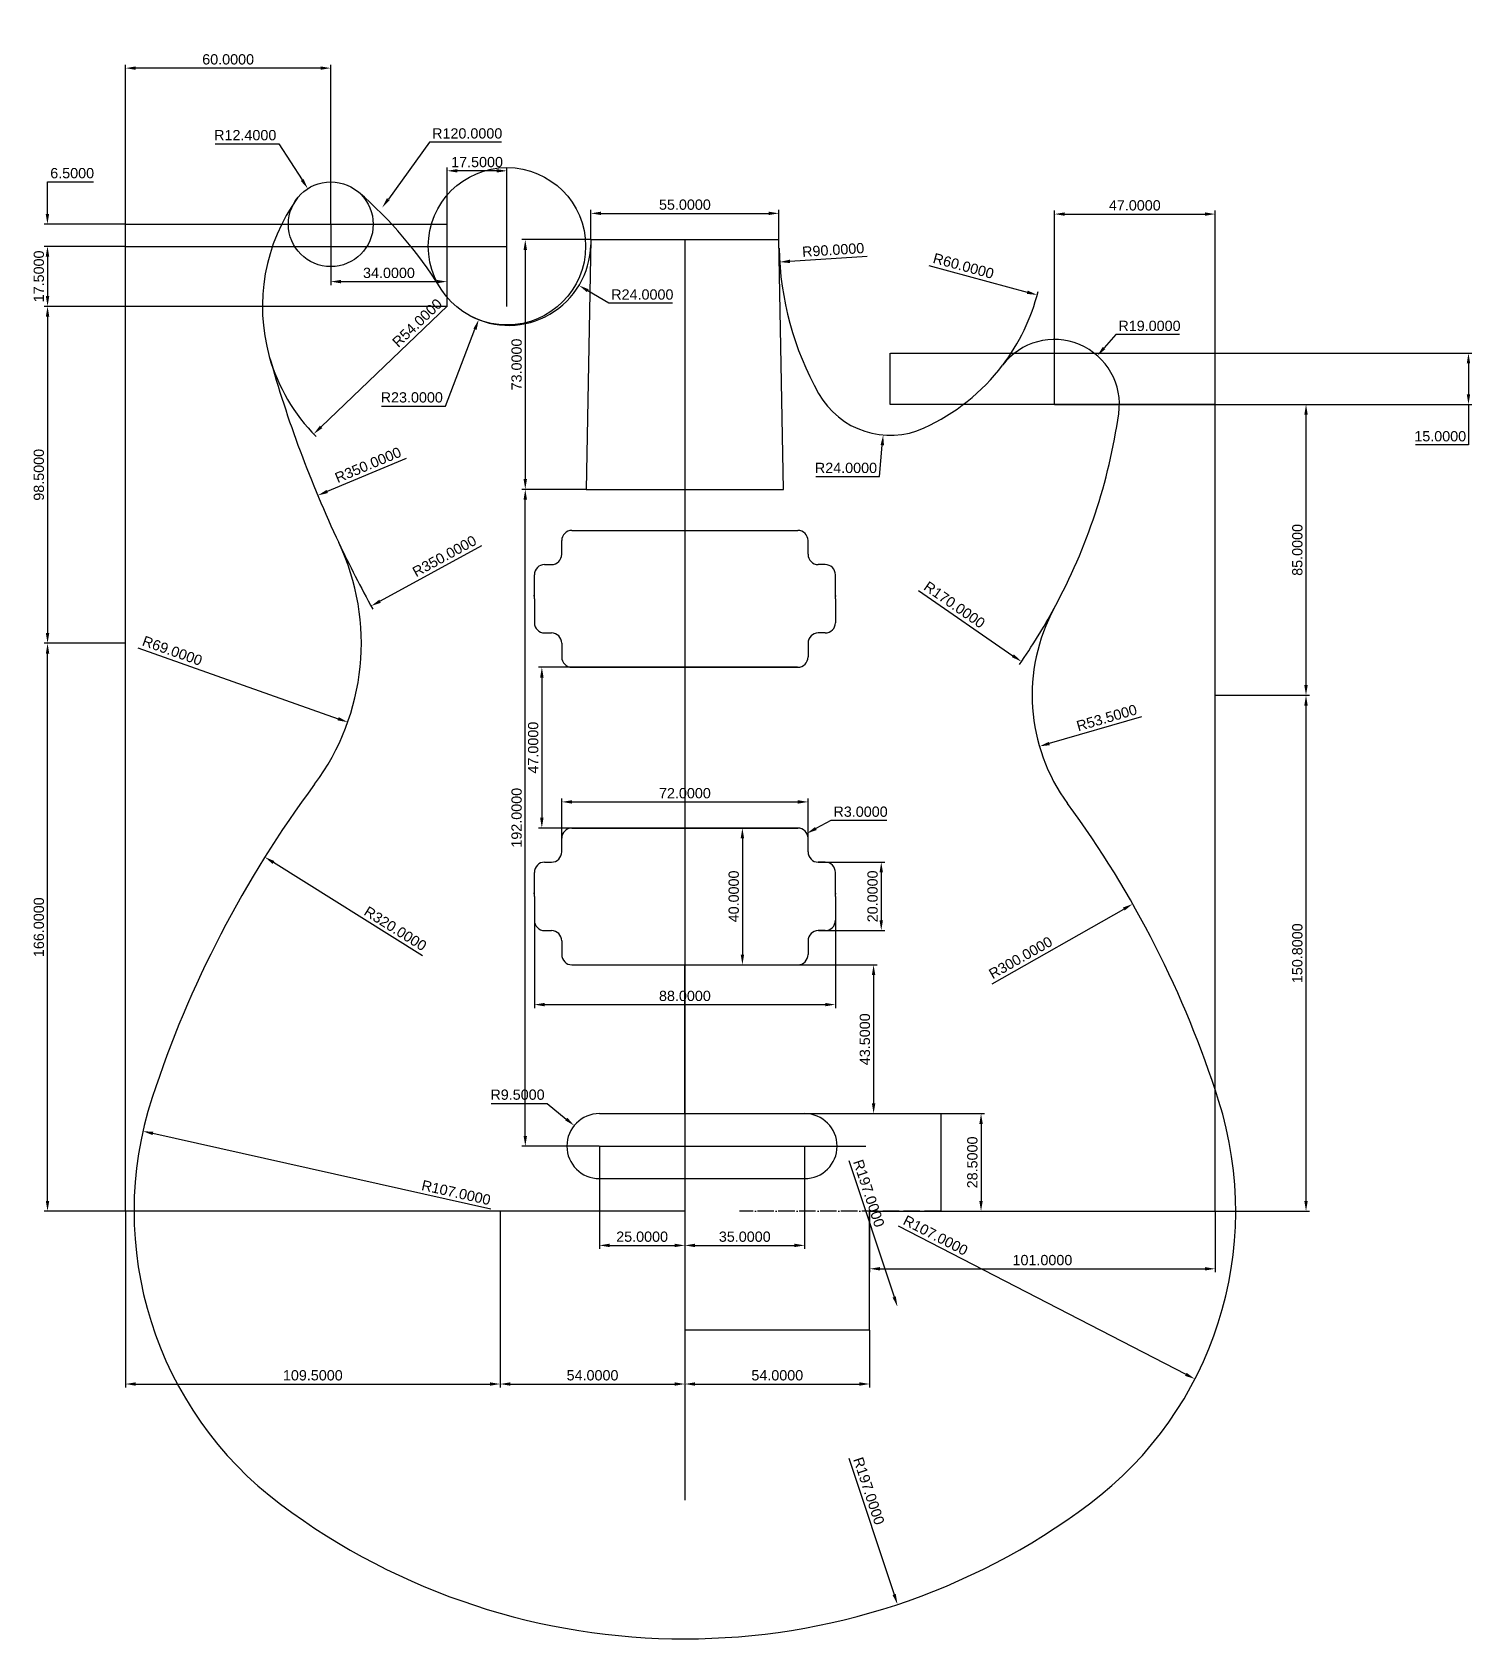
# Model space of a CAD drawing. Header units: inches. Extents: x -155 to 266, y -400 to 70.
import ezdxf

# ---------------------------------------------------------------- set-up
doc = ezdxf.new("R2010")
doc.units = ezdxf.units.IN
doc.header["$MEASUREMENT"] = 0
doc.linetypes.add('ACAD_ISO04W100', pattern=[30, 24, -3, 0, -3])
doc.layers.add('contorno', color=7, linetype='Continuous', lineweight=30)
doc.styles.get("Standard").update_dxf_attribs({"font": 'ARIAL.TTF'})
doc.dimstyles.get("Standard").update_dxf_attribs({"dimtxt": 3, "dimasz": 3, "dimexe": 1, "dimexo": 0.0625, "dimgap": 1, "dimtad": 1, "dimtoh": 1, "dimdec": 4, "dimzin": 0, "dimdsep": 46, "dimtxsty": 'Standard', "dimcen": 0, "dimadec": 0, "dimazin": 0, "dimtfac": 1, "dimtdec": 4, "dimtofl": 0, "dimtmove": 0, "dimatfit": 3, "dimfxl": 1, "dimtolj": 1, "dimtzin": 0, "dimarcsym": 0})

# ---------------------------------------------------------------- blocks, each defined once
blk = doc.blocks.new('*D1')
at = {"color": 0, "lineweight": -2}
for p, q in [((8.44, 9.11), (8.44, 17.72)), ((11.44, 16.72), (60.44, 16.72)), ((63.44, 9.11), (63.44, 17.72))]:
    blk.add_line(p, q, dxfattribs=at)
at = {"color": 0}
for points in [[(11.44, 17.22), (11.44, 16.22), (8.44, 16.72)], [(60.44, 17.22), (60.44, 16.22), (63.44, 16.72)]]:
    blk.add_solid(points, dxfattribs=at)
at = {"layer": 'Defpoints', "color": 0}
for p in [(63.44, 16.72), (8.44, 9.04), (63.44, 9.04)]:
    blk.add_point(p, dxfattribs=at)
at = {"color": 0, "insert": (35.94, 19.25), "char_height": 3, "attachment_point": 5}
blk.add_mtext('\\A1;55.0000', dxfattribs=at)
blk = doc.blocks.new('*D3')
at = {"color": 0, "lineweight": -2}
for p, q in [((10.94, -256.02), (10.94, -285.97)), ((35.94, -256.02), (35.94, -285.97)), ((13.94, -284.97), (32.94, -284.97))]:
    blk.add_line(p, q, dxfattribs=at)
at = {"color": 0}
for points in [[(13.94, -284.47), (13.94, -285.47), (10.94, -284.97)], [(32.94, -284.47), (32.94, -285.47), (35.94, -284.97)]]:
    blk.add_solid(points, dxfattribs=at)
at = {"layer": 'Defpoints', "color": 0}
for p in [(10.94, -255.96), (35.94, -255.96), (35.94, -284.97)]:
    blk.add_point(p, dxfattribs=at)
at = {"color": 0, "insert": (23.44, -282.44), "char_height": 3, "attachment_point": 5}
blk.add_mtext('\\A1;25.0000', dxfattribs=at)
blk = doc.blocks.new('*D4')
at = {"color": 0, "lineweight": -2}
for p, q in [((7.02, -63.96), (-11.71, -63.96)), ((-10.71, -252.96), (-10.71, -66.96)), ((10.87, -255.96), (-11.71, -255.96))]:
    blk.add_line(p, q, dxfattribs=at)
at = {"color": 0}
for points in [[(-11.21, -66.96), (-10.21, -66.96), (-10.71, -63.96)], [(-11.21, -252.96), (-10.21, -252.96), (-10.71, -255.96)]]:
    blk.add_solid(points, dxfattribs=at)
at = {"layer": 'Defpoints', "color": 0}
for p in [(-10.71, -63.96), (7.09, -63.96), (10.94, -255.96)]:
    blk.add_point(p, dxfattribs=at)
at = {"color": 0, "insert": (-13.24, -159.96), "char_height": 3, "attachment_point": 5, "rotation": 90}
blk.add_mtext('\\A1;192.0000', dxfattribs=at)
blk = doc.blocks.new('*D5')
at = {"color": 0, "lineweight": -2}
for p, q in [((110.81, -246.46), (123.5, -246.46)), ((122.5, -249.46), (122.5, -271.96)), ((110.81, -274.96), (123.5, -274.96))]:
    blk.add_line(p, q, dxfattribs=at)
at = {"color": 0}
for points in [[(122, -249.46), (123, -249.46), (122.5, -246.46)], [(122, -271.96), (123, -271.96), (122.5, -274.96)]]:
    blk.add_solid(points, dxfattribs=at)
at = {"layer": 'Defpoints', "color": 0}
for p in [(110.75, -246.46), (110.75, -274.96), (122.5, -274.96)]:
    blk.add_point(p, dxfattribs=at)
at = {"color": 0, "insert": (119.97, -260.71), "char_height": 3, "attachment_point": 5, "rotation": 90}
blk.add_mtext('\\A1;28.5000', dxfattribs=at)
blk = doc.blocks.new('*D6')
at = {"color": 0, "lineweight": -2}
for p, q in [((35.94, -309.73), (35.94, -326.49)), ((89.94, -309.73), (89.94, -326.49)), ((38.94, -325.49), (86.94, -325.49))]:
    blk.add_line(p, q, dxfattribs=at)
at = {"color": 0}
for points in [[(38.94, -324.99), (38.94, -325.99), (35.94, -325.49)], [(86.94, -324.99), (86.94, -325.99), (89.94, -325.49)]]:
    blk.add_solid(points, dxfattribs=at)
at = {"layer": 'Defpoints', "color": 0}
for p in [(35.94, -309.67), (89.94, -309.67), (89.94, -325.49)]:
    blk.add_point(p, dxfattribs=at)
at = {"color": 0, "insert": (62.94, -322.96), "char_height": 3, "attachment_point": 5}
blk.add_mtext('\\A1;54.0000', dxfattribs=at)
blk = doc.blocks.new('*D7')
at = {"color": 0, "lineweight": -2}
for p, q in [((89.94, -275.02), (89.94, -292.81)), ((190.94, -275.02), (190.94, -292.81)), ((92.94, -291.81), (187.94, -291.81))]:
    blk.add_line(p, q, dxfattribs=at)
at = {"color": 0}
for points in [[(92.94, -291.31), (92.94, -292.31), (89.94, -291.81)], [(187.94, -291.31), (187.94, -292.31), (190.94, -291.81)]]:
    blk.add_solid(points, dxfattribs=at)
at = {"layer": 'Defpoints', "color": 0}
for p in [(89.94, -274.96), (190.94, -274.96), (190.94, -291.81)]:
    blk.add_point(p, dxfattribs=at)
at = {"color": 0, "insert": (140.44, -289.28), "char_height": 3, "attachment_point": 5}
blk.add_mtext('\\A1;101.0000', dxfattribs=at)
blk = doc.blocks.new('*D8')
at = {"color": 0, "lineweight": -2}
for p, q in [((191, -124.16), (218.48, -124.16)), ((217.48, -271.96), (217.48, -127.16)), ((191, -274.96), (218.48, -274.96))]:
    blk.add_line(p, q, dxfattribs=at)
at = {"color": 0}
for points in [[(216.98, -127.16), (217.98, -127.16), (217.48, -124.16)], [(216.98, -271.96), (217.98, -271.96), (217.48, -274.96)]]:
    blk.add_solid(points, dxfattribs=at)
at = {"layer": 'Defpoints', "color": 0}
for p in [(190.94, -124.16), (217.48, -124.16), (190.94, -274.96)]:
    blk.add_point(p, dxfattribs=at)
at = {"color": 0, "insert": (214.95, -199.56), "char_height": 3, "attachment_point": 5, "rotation": 90}
blk.add_mtext('\\A1;150.8000', dxfattribs=at)
blk = doc.blocks.new('*D9')
at = {"color": 0, "lineweight": -2}
for p, q in [((191, -39.16), (218.48, -39.16)), ((217.48, -121.16), (217.48, -42.16)), ((191, -124.16), (218.48, -124.16))]:
    blk.add_line(p, q, dxfattribs=at)
at = {"color": 0}
for points in [[(216.98, -42.16), (217.98, -42.16), (217.48, -39.16)], [(216.98, -121.16), (217.98, -121.16), (217.48, -124.16)]]:
    blk.add_solid(points, dxfattribs=at)
at = {"layer": 'Defpoints', "color": 0}
for p in [(190.94, -39.16), (217.48, -39.16), (190.94, -124.16)]:
    blk.add_point(p, dxfattribs=at)
at = {"color": 0, "insert": (214.95, -81.66), "char_height": 3, "attachment_point": 5, "rotation": 90}
blk.add_mtext('\\A1;85.0000', dxfattribs=at)
blk = doc.blocks.new('*D11')
at = {"color": 0, "lineweight": -2}
for p, q in [((143.94, -39.09), (143.94, 17.51)), ((146.94, 16.51), (187.94, 16.51)), ((190.94, -39.09), (190.94, 17.51))]:
    blk.add_line(p, q, dxfattribs=at)
at = {"color": 0}
for points in [[(146.94, 17.01), (146.94, 16.01), (143.94, 16.51)], [(187.94, 17.01), (187.94, 16.01), (190.94, 16.51)]]:
    blk.add_solid(points, dxfattribs=at)
at = {"layer": 'Defpoints', "color": 0}
for p in [(190.94, 16.51), (143.94, -39.16), (190.94, -39.16)]:
    blk.add_point(p, dxfattribs=at)
at = {"color": 0, "insert": (167.44, 19.05), "char_height": 3, "attachment_point": 5}
blk.add_mtext('\\A1;47.0000', dxfattribs=at)
blk = doc.blocks.new('*D12')
at = {"color": 0, "lineweight": -2}
for p, q in [((161.9, -18.71), (158.46, -22.63)), ((180.55, -18.71), (161.9, -18.71))]:
    blk.add_line(p, q, dxfattribs=at)
at = {"color": 0}
blk.add_solid([(158.08, -22.3), (158.83, -22.96), (156.48, -24.89)], dxfattribs=at)
at = {"layer": 'Defpoints', "color": 0}
for p in [(156.48, -24.89), (143.94, -39.16)]:
    blk.add_point(p, dxfattribs=at)
at = {"color": 0, "insert": (171.73, -16.18), "char_height": 3, "attachment_point": 5}
blk.add_mtext('\\A1;R19.0000', dxfattribs=at)
blk = doc.blocks.new('*D14')
at = {"color": 0, "lineweight": -2}
blk.add_line((104.25, -93.52), (131.82, -112.6), dxfattribs=at)
blk.add_arc((-5.51, -17.58), 170, 324.9838, 331.4972, dxfattribs=at)
at = {"color": 0}
blk.add_solid([(132.1, -112.18), (131.53, -113.01), (134.29, -114.3)], dxfattribs=at)
at = {"layer": 'Defpoints', "color": 0}
for p in [(-5.51, -17.58), (134.29, -114.3)]:
    blk.add_point(p, dxfattribs=at)
at = {"color": 0, "insert": (114.73, -97.69), "char_height": 3, "attachment_point": 5, "rotation": 325.3208}
blk.add_mtext('\\A1;R170.0000', dxfattribs=at)
blk = doc.blocks.new('*D15')
at = {"color": 0, "lineweight": -2}
for p, q in [((96, -24.16), (265.96, -24.16)), ((264.96, -27.16), (264.96, -36.16)), ((144, -39.16), (265.96, -39.16)), ((264.96, -39.16), (264.96, -50.99)), ((264.96, -50.99), (249.46, -50.99))]:
    blk.add_line(p, q, dxfattribs=at)
at = {"color": 0}
for points in [[(264.46, -27.16), (265.46, -27.16), (264.96, -24.16)], [(264.46, -36.16), (265.46, -36.16), (264.96, -39.16)]]:
    blk.add_solid(points, dxfattribs=at)
at = {"layer": 'Defpoints', "color": 0}
for p in [(95.94, -24.16), (143.94, -39.16), (264.96, -39.16)]:
    blk.add_point(p, dxfattribs=at)
at = {"color": 0, "insert": (256.71, -48.45), "char_height": 3, "attachment_point": 5}
blk.add_mtext('\\A1;15.0000', dxfattribs=at)
blk = doc.blocks.new('*D16')
at = {"color": 0, "lineweight": -2}
blk.add_line((107.22, 1.48), (136.01, -6.34), dxfattribs=at)
blk.add_arc((81.01, 8.6), 60, 322.8643, 345.7637, dxfattribs=at)
at = {"color": 0}
blk.add_solid([(136.15, -5.85), (135.88, -6.82), (138.91, -7.12)], dxfattribs=at)
at = {"layer": 'Defpoints', "color": 0}
for p in [(81.01, 8.6), (138.91, -7.12)]:
    blk.add_point(p, dxfattribs=at)
at = {"color": 0, "insert": (117.36, 1.35), "char_height": 3, "attachment_point": 5, "rotation": 344.8087}
blk.add_mtext('\\A1;R60.0000', dxfattribs=at)
blk = doc.blocks.new('*D17')
at = {"color": 0, "lineweight": -2}
blk.add_line((89.24, 4.12), (66.64, 2.69), dxfattribs=at)
at = {"color": 0}
blk.add_solid([(66.61, 3.19), (66.67, 2.19), (63.65, 2.5)], dxfattribs=at)
at = {"layer": 'Defpoints', "color": 0}
for p in [(153.47, 8.19), (63.65, 2.5)]:
    blk.add_point(p, dxfattribs=at)
at = {"color": 0, "insert": (79.28, 6.03), "char_height": 3, "attachment_point": 5, "rotation": 3.6203}
blk.add_mtext('\\A1;R90.0000', dxfattribs=at)
blk = doc.blocks.new('*D18')
at = {"color": 0, "lineweight": -2}
for p, q in [((8.37, 9.04), (-11.71, 9.04)), ((-10.71, 6.04), (-10.71, -60.96)), ((6.96, -63.96), (-11.71, -63.96))]:
    blk.add_line(p, q, dxfattribs=at)
at = {"color": 0}
for points in [[(-11.21, 6.04), (-10.21, 6.04), (-10.71, 9.04)], [(-11.21, -60.96), (-10.21, -60.96), (-10.71, -63.96)]]:
    blk.add_solid(points, dxfattribs=at)
at = {"layer": 'Defpoints', "color": 0}
for p in [(8.44, 9.04), (-10.71, -63.96), (7.02, -63.96)]:
    blk.add_point(p, dxfattribs=at)
at = {"color": 0, "insert": (-13.24, -27.46), "char_height": 3, "attachment_point": 5, "rotation": 90}
blk.add_mtext('\\A1;73.0000', dxfattribs=at)
blk = doc.blocks.new('*D19')
at = {"color": 0, "lineweight": -2}
for p, q in [((92.84, -60.23), (93.63, -51.06)), ((74.2, -60.23), (92.84, -60.23))]:
    blk.add_line(p, q, dxfattribs=at)
at = {"color": 0}
blk.add_solid([(93.13, -51.02), (94.13, -51.1), (93.89, -48.07)], dxfattribs=at)
at = {"layer": 'Defpoints', "color": 0}
for p in [(95.94, -24.16), (93.89, -48.07)]:
    blk.add_point(p, dxfattribs=at)
at = {"color": 0, "insert": (83.02, -57.7), "char_height": 3, "attachment_point": 5}
blk.add_mtext('\\A1;R24.0000', dxfattribs=at)
blk = doc.blocks.new('*D20')
at = {"color": 0, "lineweight": -2}
blk.add_line((125.76, -208.49), (164.22, -186.64), dxfattribs=at)
at = {"color": 0}
blk.add_solid([(163.97, -186.21), (164.46, -187.08), (166.82, -185.16)], dxfattribs=at)
at = {"layer": 'Defpoints', "color": 0}
for p in [(166.82, -185.16), (-94.02, -333.36)]:
    blk.add_point(p, dxfattribs=at)
at = {"color": 0, "insert": (134.06, -200.86), "char_height": 3, "attachment_point": 5, "rotation": 29.6032}
blk.add_mtext('\\A1;R300.0000', dxfattribs=at)
blk = doc.blocks.new('*D21')
at = {"color": 0, "lineweight": -2}
blk.add_line((169.37, -130.43), (142.44, -138.26), dxfattribs=at)
at = {"color": 0}
blk.add_solid([(142.3, -137.78), (142.58, -138.74), (139.56, -139.09)], dxfattribs=at)
at = {"layer": 'Defpoints', "color": 0}
for p in [(190.94, -124.16), (139.56, -139.09)]:
    blk.add_point(p, dxfattribs=at)
at = {"color": 0, "insert": (159.23, -130.74), "char_height": 3, "attachment_point": 5, "rotation": 16.2104}
blk.add_mtext('\\A1;R53.5000', dxfattribs=at)
blk = doc.blocks.new('*D22')
at = {"color": 0, "lineweight": -2}
blk.add_line((98.27, -279.26), (182.35, -322.65), dxfattribs=at)
at = {"color": 0}
blk.add_solid([(182.58, -322.21), (182.12, -323.1), (185.02, -324.03)], dxfattribs=at)
at = {"layer": 'Defpoints', "color": 0}
for p in [(89.94, -274.96), (185.02, -324.03)]:
    blk.add_point(p, dxfattribs=at)
at = {"color": 0, "insert": (109.2, -282.05), "char_height": 3, "attachment_point": 5, "rotation": 332.7019}
blk.add_mtext('\\A1;R107.0000', dxfattribs=at)
blk = doc.blocks.new('*D23')
at = {"color": 0, "lineweight": -2}
for p, q in [((-18.06, -275.02), (-18.06, -326.49)), ((35.94, -275.02), (35.94, -326.49)), ((-15.06, -325.49), (32.94, -325.49))]:
    blk.add_line(p, q, dxfattribs=at)
at = {"color": 0}
for points in [[(-15.06, -324.99), (-15.06, -325.99), (-18.06, -325.49)], [(32.94, -324.99), (32.94, -325.99), (35.94, -325.49)]]:
    blk.add_solid(points, dxfattribs=at)
at = {"layer": 'Defpoints', "color": 0}
for p in [(-18.06, -274.96), (35.94, -274.96), (35.94, -325.49)]:
    blk.add_point(p, dxfattribs=at)
at = {"color": 0, "insert": (8.94, -322.96), "char_height": 3, "attachment_point": 5}
blk.add_mtext('\\A1;54.0000', dxfattribs=at)
blk = doc.blocks.new('*D24')
at = {"color": 0, "lineweight": -2}
blk.add_line((-20.76, -274.41), (-119.54, -252.24), dxfattribs=at)
at = {"color": 0}
blk.add_solid([(-119.43, -251.76), (-119.65, -252.73), (-122.47, -251.59)], dxfattribs=at)
at = {"layer": 'Defpoints', "color": 0}
for p in [(-122.47, -251.59), (-18.06, -275.02)]:
    blk.add_point(p, dxfattribs=at)
at = {"color": 0, "insert": (-30.93, -269.54), "char_height": 3, "attachment_point": 5, "rotation": 347.3491}
blk.add_mtext('\\A1;R107.0000', dxfattribs=at)
blk = doc.blocks.new('*D25')
at = {"layer": 'contorno', "color": 0, "lineweight": -2}
blk.add_line((83.84, -347.13), (97.12, -387.04), dxfattribs=at)
at = {"layer": 'contorno', "color": 0}
blk.add_solid([(97.59, -386.89), (96.64, -387.2), (98.07, -389.89)], dxfattribs=at)
at = {"layer": 'Defpoints', "color": 0}
for p in [(35.89, -202.96), (98.07, -389.89)]:
    blk.add_point(p, dxfattribs=at)
at = {"layer": 'contorno', "color": 0, "insert": (89.71, -356.75), "char_height": 3, "attachment_point": 5, "rotation": 288.3966}
blk.add_mtext('\\A1;R197.0000', dxfattribs=at)
blk = doc.blocks.new('*D26')
at = {"color": 0, "lineweight": -2}
for p, q in [((-127.56, -275.02), (-127.56, -326.49)), ((-18.06, -275.08), (-18.06, -326.49)), ((-124.56, -325.49), (-21.06, -325.49))]:
    blk.add_line(p, q, dxfattribs=at)
at = {"color": 0}
for points in [[(-124.56, -324.99), (-124.56, -325.99), (-127.56, -325.49)], [(-21.06, -324.99), (-21.06, -325.99), (-18.06, -325.49)]]:
    blk.add_solid(points, dxfattribs=at)
at = {"layer": 'Defpoints', "color": 0}
for p in [(-127.56, -274.96), (-18.06, -275.02), (-18.06, -325.49)]:
    blk.add_point(p, dxfattribs=at)
at = {"color": 0, "insert": (-72.81, -322.96), "char_height": 3, "attachment_point": 5}
blk.add_mtext('\\A1;109.5000', dxfattribs=at)
blk = doc.blocks.new('*D27')
at = {"color": 0, "lineweight": -2}
for p, q in [((-127.63, -108.96), (-151.35, -108.96)), ((-150.35, -271.96), (-150.35, -111.96)), ((-127.63, -274.96), (-151.35, -274.96))]:
    blk.add_line(p, q, dxfattribs=at)
at = {"color": 0}
for points in [[(-150.85, -111.96), (-149.85, -111.96), (-150.35, -108.96)], [(-150.85, -271.96), (-149.85, -271.96), (-150.35, -274.96)]]:
    blk.add_solid(points, dxfattribs=at)
at = {"layer": 'Defpoints', "color": 0}
for p in [(-150.35, -108.96), (-127.56, -108.96), (-127.56, -274.96)]:
    blk.add_point(p, dxfattribs=at)
at = {"color": 0, "insert": (-152.88, -191.96), "char_height": 3, "attachment_point": 5, "rotation": 90}
blk.add_mtext('\\A1;166.0000', dxfattribs=at)
blk = doc.blocks.new('*D28')
at = {"color": 0, "lineweight": -2}
blk.add_line((-40.71, -200.34), (-84.3, -173.04), dxfattribs=at)
at = {"color": 0}
blk.add_solid([(-84.03, -172.62), (-84.56, -173.46), (-86.84, -171.45)], dxfattribs=at)
at = {"layer": 'Defpoints', "color": 0}
for p in [(-86.84, -171.45), (184.36, -341.31)]:
    blk.add_point(p, dxfattribs=at)
at = {"color": 0, "insert": (-48.68, -192.36), "char_height": 3, "attachment_point": 5, "rotation": 327.9397}
blk.add_mtext('\\A1;R320.0000', dxfattribs=at)
blk = doc.blocks.new('*D29')
at = {"color": 0, "lineweight": -2}
for p, q in [((-127.56, 13.61), (-127.56, 60.18)), ((-70.56, 59.18), (-124.56, 59.18)), ((-67.56, 13.61), (-67.56, 60.18))]:
    blk.add_line(p, q, dxfattribs=at)
at = {"color": 0}
for points in [[(-124.56, 59.68), (-124.56, 58.68), (-127.56, 59.18)], [(-70.56, 59.68), (-70.56, 58.68), (-67.56, 59.18)]]:
    blk.add_solid(points, dxfattribs=at)
at = {"layer": 'Defpoints', "color": 0}
for p in [(-127.56, 59.18), (-127.56, 13.54), (-67.56, 13.54)]:
    blk.add_point(p, dxfattribs=at)
at = {"color": 0, "insert": (-97.56, 61.72), "char_height": 3, "attachment_point": 5}
blk.add_mtext('\\A1;60.0000', dxfattribs=at)
blk = doc.blocks.new('*D30')
at = {"color": 0, "lineweight": -2}
for p, q in [((-101.38, 37.04), (-82.74, 37.04)), ((-82.74, 37.04), (-75.92, 26.48))]:
    blk.add_line(p, q, dxfattribs=at)
at = {"color": 0}
blk.add_solid([(-75.5, 26.75), (-76.34, 26.21), (-74.29, 23.96)], dxfattribs=at)
at = {"layer": 'Defpoints', "color": 0}
for p in [(-74.29, 23.96), (-67.56, 13.54)]:
    blk.add_point(p, dxfattribs=at)
at = {"color": 0, "insert": (-92.56, 39.57), "char_height": 3, "attachment_point": 5}
blk.add_mtext('\\A1;R12.4000', dxfattribs=at)
blk = doc.blocks.new('*D31')
at = {"color": 0, "lineweight": -2}
for p, q in [((-150.38, 16.54), (-150.38, 25.93)), ((-150.38, 25.93), (-136.92, 25.93)), ((-127.63, 13.54), (-151.38, 13.54)), ((-127.63, 7.04), (-151.38, 7.04)), ((-150.38, 4.04), (-150.38, 1.04))]:
    blk.add_line(p, q, dxfattribs=at)
at = {"color": 0}
for points in [[(-150.88, 16.54), (-149.88, 16.54), (-150.38, 13.54)], [(-150.88, 4.04), (-149.88, 4.04), (-150.38, 7.04)]]:
    blk.add_solid(points, dxfattribs=at)
at = {"layer": 'Defpoints', "color": 0}
for p in [(-127.56, 13.54), (-150.38, 7.04), (-127.56, 7.04)]:
    blk.add_point(p, dxfattribs=at)
at = {"color": 0, "insert": (-143.15, 28.46), "char_height": 3, "attachment_point": 5}
blk.add_mtext('\\A1;6.5000', dxfattribs=at)
blk = doc.blocks.new('*D32')
at = {"color": 0, "lineweight": -2}
for p, q in [((-127.69, 7.04), (-151.35, 7.04)), ((-150.35, 4.04), (-150.35, -7.46)), ((-127.69, -10.46), (-151.35, -10.46))]:
    blk.add_line(p, q, dxfattribs=at)
at = {"color": 0}
for points in [[(-150.85, 4.04), (-149.85, 4.04), (-150.35, 7.04)], [(-150.85, -7.46), (-149.85, -7.46), (-150.35, -10.46)]]:
    blk.add_solid(points, dxfattribs=at)
at = {"layer": 'Defpoints', "color": 0}
for p in [(-127.63, 7.04), (-150.35, -10.46), (-127.63, -10.46)]:
    blk.add_point(p, dxfattribs=at)
at = {"color": 0, "insert": (-152.88, -1.71), "char_height": 3, "attachment_point": 5, "rotation": 90}
blk.add_mtext('\\A1;17.5000', dxfattribs=at)
blk = doc.blocks.new('*D33')
at = {"color": 0, "lineweight": -2}
for p, q in [((-33.63, -10.46), (-151.35, -10.46)), ((-150.35, -13.46), (-150.35, -105.96)), ((-127.75, -108.96), (-151.35, -108.96))]:
    blk.add_line(p, q, dxfattribs=at)
at = {"color": 0}
for points in [[(-150.85, -13.46), (-149.85, -13.46), (-150.35, -10.46)], [(-150.85, -105.96), (-149.85, -105.96), (-150.35, -108.96)]]:
    blk.add_solid(points, dxfattribs=at)
at = {"layer": 'Defpoints', "color": 0}
for p in [(-33.56, -10.46), (-150.35, -108.96), (-127.69, -108.96)]:
    blk.add_point(p, dxfattribs=at)
at = {"color": 0, "insert": (-152.88, -59.71), "char_height": 3, "attachment_point": 5, "rotation": 90}
blk.add_mtext('\\A1;98.5000', dxfattribs=at)
blk = doc.blocks.new('*D34')
at = {"color": 0, "lineweight": -2}
blk.add_line((-23.49, -80.44), (-53.15, -96.65), dxfattribs=at)
blk.add_arc((251.38, 69.7), 350, 205.2485, 208.8085, dxfattribs=at)
at = {"color": 0}
blk.add_solid([(-53.39, -96.21), (-52.91, -97.09), (-55.79, -98.08)], dxfattribs=at)
at = {"layer": 'Defpoints', "color": 0}
for p in [(251.38, 69.7), (-55.79, -98.08)]:
    blk.add_point(p, dxfattribs=at)
at = {"color": 0, "insert": (-34.34, -83.49), "char_height": 3, "attachment_point": 5, "rotation": 28.6448}
blk.add_mtext('\\A1;R350.0000', dxfattribs=at)
blk = doc.blocks.new('*D36')
at = {"color": 0, "lineweight": -2}
for p, q in [((-67.56, 13.48), (-67.56, -4.23)), ((-64.56, -3.23), (-36.56, -3.23)), ((-33.56, -10.39), (-33.56, -2.23))]:
    blk.add_line(p, q, dxfattribs=at)
at = {"color": 0}
for points in [[(-64.56, -2.73), (-64.56, -3.73), (-67.56, -3.23)], [(-36.56, -2.73), (-36.56, -3.73), (-33.56, -3.23)]]:
    blk.add_solid(points, dxfattribs=at)
at = {"layer": 'Defpoints', "color": 0}
for p in [(-67.56, 13.54), (-33.56, -3.23), (-33.56, -10.46)]:
    blk.add_point(p, dxfattribs=at)
at = {"color": 0, "insert": (-50.56, -0.7), "char_height": 3, "attachment_point": 5}
blk.add_mtext('\\A1;34.0000', dxfattribs=at)
blk = doc.blocks.new('*D37')
at = {"color": 0, "lineweight": -2}
for p, q in [((-33.56, -10.39), (-33.56, 30.16)), ((-19.06, 29.16), (-30.56, 29.16)), ((-16.06, 7.11), (-16.06, 30.16))]:
    blk.add_line(p, q, dxfattribs=at)
at = {"color": 0}
for points in [[(-30.56, 29.66), (-30.56, 28.66), (-33.56, 29.16)], [(-19.06, 29.66), (-19.06, 28.66), (-16.06, 29.16)]]:
    blk.add_solid(points, dxfattribs=at)
at = {"layer": 'Defpoints', "color": 0}
for p in [(-33.56, 29.16), (-16.06, 7.04), (-33.56, -10.46)]:
    blk.add_point(p, dxfattribs=at)
at = {"color": 0, "insert": (-24.81, 31.69), "char_height": 3, "attachment_point": 5}
blk.add_mtext('\\A1;17.5000', dxfattribs=at)
blk = doc.blocks.new('*D39')
at = {"color": 0, "lineweight": -2}
blk.add_line((-33.44, -10.34), (-70.41, -45.72), dxfattribs=at)
blk.add_arc((-33.56, -10.46), 54, 195.7778, 224.8021, dxfattribs=at)
at = {"color": 0}
blk.add_solid([(-70.76, -45.36), (-70.06, -46.08), (-72.58, -47.79)], dxfattribs=at)
at = {"layer": 'Defpoints', "color": 0}
for p in [(-33.56, -10.46), (-72.58, -47.79)]:
    blk.add_point(p, dxfattribs=at)
at = {"color": 0, "insert": (-42.29, -15.3), "char_height": 3, "attachment_point": 5, "rotation": 43.741}
blk.add_mtext('\\A1;R54.0000', dxfattribs=at)
blk = doc.blocks.new('*D40')
at = {"color": 0, "lineweight": -2}
blk.add_line((-45.56, -54.91), (-68.59, -64.58), dxfattribs=at)
at = {"color": 0}
blk.add_solid([(-68.78, -64.12), (-68.4, -65.04), (-71.36, -65.74)], dxfattribs=at)
at = {"layer": 'Defpoints', "color": 0}
for p in [(251.38, 69.7), (-71.36, -65.74)]:
    blk.add_point(p, dxfattribs=at)
at = {"color": 0, "insert": (-56.67, -56.83), "char_height": 3, "attachment_point": 5, "rotation": 22.7659}
blk.add_mtext('\\A1;R350.0000', dxfattribs=at)
blk = doc.blocks.new('*D41')
at = {"color": 0, "lineweight": -2}
for p, q in [((-38.68, 37.54), (-50.74, 20.88)), ((-17.7, 37.54), (-38.68, 37.54))]:
    blk.add_line(p, q, dxfattribs=at)
at = {"color": 0}
blk.add_solid([(-51.15, 21.17), (-50.34, 20.58), (-52.5, 18.45)], dxfattribs=at)
at = {"layer": 'Defpoints', "color": 0}
for p in [(-52.5, 18.45), (-122.87, -78.76)]:
    blk.add_point(p, dxfattribs=at)
at = {"color": 0, "insert": (-27.69, 40.07), "char_height": 3, "attachment_point": 5}
blk.add_mtext('\\A1;R120.0000', dxfattribs=at)
blk = doc.blocks.new('*D42')
at = {"color": 0, "lineweight": -2}
for p, q in [((13.68, -9.55), (7.57, -5.89)), ((32.32, -9.55), (13.68, -9.55))]:
    blk.add_line(p, q, dxfattribs=at)
at = {"color": 0}
blk.add_solid([(7.83, -5.47), (7.31, -6.32), (5, -4.35)], dxfattribs=at)
at = {"layer": 'Defpoints', "color": 0}
for p in [(-15.59, 7.98), (5, -4.35)]:
    blk.add_point(p, dxfattribs=at)
at = {"color": 0, "insert": (23.5, -7.02), "char_height": 3, "attachment_point": 5}
blk.add_mtext('\\A1;R24.0000', dxfattribs=at)
blk = doc.blocks.new('*D43')
at = {"color": 0, "lineweight": -2}
for p, q in [((-34.07, -39.63), (-25.41, -17.16)), ((-52.71, -39.63), (-34.07, -39.63))]:
    blk.add_line(p, q, dxfattribs=at)
at = {"color": 0}
blk.add_solid([(-25.88, -16.98), (-24.94, -17.34), (-24.33, -14.36)], dxfattribs=at)
at = {"layer": 'Defpoints', "color": 0}
for p in [(-16.06, 7.11), (-24.33, -14.36)]:
    blk.add_point(p, dxfattribs=at)
at = {"color": 0, "insert": (-43.89, -37.09), "char_height": 3, "attachment_point": 5}
blk.add_mtext('\\A1;R23.0000', dxfattribs=at)
blk = doc.blocks.new('*D44')
at = {"color": 0, "lineweight": -2}
blk.add_line((-123.98, -110.25), (-65.42, -131.01), dxfattribs=at)
at = {"color": 0}
blk.add_solid([(-65.25, -130.54), (-65.59, -131.48), (-62.59, -132.02)], dxfattribs=at)
at = {"layer": 'Defpoints', "color": 0}
for p in [(-127.63, -108.96), (-62.59, -132.02)]:
    blk.add_point(p, dxfattribs=at)
at = {"color": 0, "insert": (-113.88, -111.15), "char_height": 3, "attachment_point": 5, "rotation": 340.4777}
blk.add_mtext('\\A1;R69.0000', dxfattribs=at)
blk = doc.blocks.new('*D45')
at = {"color": 0, "lineweight": -2}
for p, q in [((-20.64, -243.45), (-4.33, -243.45)), ((-4.33, -243.45), (1.27, -248.03))]:
    blk.add_line(p, q, dxfattribs=at)
at = {"color": 0}
blk.add_solid([(1.59, -247.65), (0.95, -248.42), (3.59, -249.94)], dxfattribs=at)
at = {"layer": 'Defpoints', "color": 0}
for p in [(3.59, -249.94), (10.94, -255.96)]:
    blk.add_point(p, dxfattribs=at)
at = {"color": 0, "insert": (-12.98, -240.92), "char_height": 3, "attachment_point": 5}
blk.add_mtext('\\A1;R9.5000', dxfattribs=at)
blk = doc.blocks.new('*D46')
at = {"color": 0, "lineweight": -2}
for p, q in [((35.94, -256.08), (35.94, -285.97)), ((70.94, -256.02), (70.94, -285.97)), ((38.94, -284.97), (67.94, -284.97))]:
    blk.add_line(p, q, dxfattribs=at)
at = {"color": 0}
for points in [[(38.94, -284.47), (38.94, -285.47), (35.94, -284.97)], [(67.94, -284.47), (67.94, -285.47), (70.94, -284.97)]]:
    blk.add_solid(points, dxfattribs=at)
at = {"layer": 'Defpoints', "color": 0}
for p in [(35.94, -256.02), (70.94, -255.96), (70.94, -284.97)]:
    blk.add_point(p, dxfattribs=at)
at = {"color": 0, "insert": (53.44, -282.44), "char_height": 3, "attachment_point": 5}
blk.add_mtext('\\A1;35.0000', dxfattribs=at)
blk = doc.blocks.new('*D47')
at = {"color": 0, "lineweight": -2}
for p, q in [((43.48, -202.96), (92.09, -202.96)), ((91.09, -205.96), (91.09, -243.46)), ((43.48, -246.46), (92.09, -246.46))]:
    blk.add_line(p, q, dxfattribs=at)
at = {"color": 0}
for points in [[(90.59, -205.96), (91.59, -205.96), (91.09, -202.96)], [(90.59, -243.46), (91.59, -243.46), (91.09, -246.46)]]:
    blk.add_solid(points, dxfattribs=at)
at = {"layer": 'Defpoints', "color": 0}
for p in [(43.41, -202.96), (43.41, -246.46), (91.09, -246.46)]:
    blk.add_point(p, dxfattribs=at)
at = {"color": 0, "insert": (88.55, -224.71), "char_height": 3, "attachment_point": 5, "rotation": 90}
blk.add_mtext('\\A1;43.5000', dxfattribs=at)
blk = doc.blocks.new('*D48')
at = {"color": 0, "lineweight": -2}
for p, q in [((75, -172.94), (94.33, -172.94)), ((93.33, -175.94), (93.33, -189.94)), ((75, -192.94), (94.33, -192.94))]:
    blk.add_line(p, q, dxfattribs=at)
at = {"color": 0}
for points in [[(92.83, -175.94), (93.83, -175.94), (93.33, -172.94)], [(92.83, -189.94), (93.83, -189.94), (93.33, -192.94)]]:
    blk.add_solid(points, dxfattribs=at)
at = {"layer": 'Defpoints', "color": 0}
for p in [(74.94, -172.94), (74.94, -192.94), (93.33, -192.94)]:
    blk.add_point(p, dxfattribs=at)
at = {"color": 0, "insert": (90.8, -182.94), "char_height": 3, "attachment_point": 5, "rotation": 90}
blk.add_mtext('\\A1;20.0000', dxfattribs=at)
blk = doc.blocks.new('*D49')
at = {"color": 0, "lineweight": -2}
for p, q in [((78.64, -160.73), (74.22, -163.11)), ((94.95, -160.73), (78.64, -160.73))]:
    blk.add_line(p, q, dxfattribs=at)
at = {"color": 0}
blk.add_solid([(73.98, -162.67), (74.46, -163.55), (71.58, -164.54)], dxfattribs=at)
at = {"layer": 'Defpoints', "color": 0}
for p in [(68.94, -165.96), (71.58, -164.54)]:
    blk.add_point(p, dxfattribs=at)
at = {"color": 0, "insert": (87.29, -158.2), "char_height": 3, "attachment_point": 5}
blk.add_mtext('\\A1;R3.0000', dxfattribs=at)
blk = doc.blocks.new('*D50')
at = {"color": 0, "lineweight": -2}
for p, q in [((-0.06, -167.89), (-0.06, -154.33)), ((71.94, -167.89), (71.94, -154.33)), ((2.94, -155.33), (68.94, -155.33))]:
    blk.add_line(p, q, dxfattribs=at)
at = {"color": 0}
for points in [[(2.94, -154.83), (2.94, -155.83), (-0.06, -155.33)], [(68.94, -154.83), (68.94, -155.83), (71.94, -155.33)]]:
    blk.add_solid(points, dxfattribs=at)
at = {"layer": 'Defpoints', "color": 0}
for p in [(71.94, -155.33), (-0.06, -167.95), (71.94, -167.95)]:
    blk.add_point(p, dxfattribs=at)
at = {"color": 0, "insert": (35.94, -152.79), "char_height": 3, "attachment_point": 5}
blk.add_mtext('\\A1;72.0000', dxfattribs=at)
blk = doc.blocks.new('*D51')
at = {"color": 0, "lineweight": -2}
for p, q in [((-8.06, -186.5), (-8.06, -215.58)), ((79.94, -186.5), (79.94, -215.58)), ((-5.06, -214.58), (76.94, -214.58))]:
    blk.add_line(p, q, dxfattribs=at)
at = {"color": 0}
for points in [[(-5.06, -214.08), (-5.06, -215.08), (-8.06, -214.58)], [(76.94, -214.08), (76.94, -215.08), (79.94, -214.58)]]:
    blk.add_solid(points, dxfattribs=at)
at = {"layer": 'Defpoints', "color": 0}
for p in [(-8.06, -186.44), (79.94, -186.44), (79.94, -214.58)]:
    blk.add_point(p, dxfattribs=at)
at = {"color": 0, "insert": (35.94, -212.05), "char_height": 3, "attachment_point": 5}
blk.add_mtext('\\A1;88.0000', dxfattribs=at)
blk = doc.blocks.new('*D52')
at = {"color": 0, "lineweight": -2}
for p, q in [((48.81, -162.96), (53.75, -162.96)), ((52.75, -165.96), (52.75, -199.96)), ((48.81, -202.96), (53.75, -202.96))]:
    blk.add_line(p, q, dxfattribs=at)
at = {"color": 0}
for points in [[(52.25, -165.96), (53.25, -165.96), (52.75, -162.96)], [(52.25, -199.96), (53.25, -199.96), (52.75, -202.96)]]:
    blk.add_solid(points, dxfattribs=at)
at = {"layer": 'Defpoints', "color": 0}
for p in [(48.75, -162.96), (48.75, -202.96), (52.75, -202.96)]:
    blk.add_point(p, dxfattribs=at)
at = {"color": 0, "insert": (50.22, -182.96), "char_height": 3, "attachment_point": 5, "rotation": 90}
blk.add_mtext('\\A1;40.0000', dxfattribs=at)
blk = doc.blocks.new('*D53')
at = {"layer": 'contorno', "color": 0, "lineweight": -2}
blk.add_line((83.84, -260.13), (97.12, -300.04), dxfattribs=at)
at = {"layer": 'contorno', "color": 0}
blk.add_solid([(97.59, -299.89), (96.64, -300.2), (98.07, -302.89)], dxfattribs=at)
at = {"layer": 'Defpoints', "color": 0}
for p in [(35.89, -115.96), (98.07, -302.89)]:
    blk.add_point(p, dxfattribs=at)
at = {"layer": 'contorno', "color": 0, "insert": (89.71, -269.75), "char_height": 3, "attachment_point": 5, "rotation": 288.3966}
blk.add_mtext('\\A1;R197.0000', dxfattribs=at)
blk = doc.blocks.new('*D54')
at = {"color": 0, "lineweight": -2}
for p, q in [((68.87, -115.96), (-6.87, -115.96)), ((-5.87, -118.96), (-5.87, -159.96)), ((68.87, -162.96), (-6.87, -162.96))]:
    blk.add_line(p, q, dxfattribs=at)
at = {"color": 0}
for points in [[(-6.37, -118.96), (-5.37, -118.96), (-5.87, -115.96)], [(-6.37, -159.96), (-5.37, -159.96), (-5.87, -162.96)]]:
    blk.add_solid(points, dxfattribs=at)
at = {"layer": 'Defpoints', "color": 0}
for p in [(68.94, -115.96), (-5.87, -162.96), (68.94, -162.96)]:
    blk.add_point(p, dxfattribs=at)
at = {"color": 0, "insert": (-8.4, -139.46), "char_height": 3, "attachment_point": 5, "rotation": 90}
blk.add_mtext('\\A1;47.0000', dxfattribs=at)

msp = doc.modelspace()

# ---------------------------------------------------------------- linework, layer by layer
for p, q in [((-127.56412, 7.04253), (-127.56412, 13.54253)), ((-127.56412, 13.54253), (-67.56412, 13.54253)), ((-67.56412, 13.54253), (-33.56412, 13.54253)), ((-16.06412, -10.45747), (-16.06412, 9.56922)), ((-127.68912, 7.04253), (-16.06412, 7.04253)), ((-127.56412, -10.45747), (-127.56412, 7.04253)), ((35.93588, 9.04253), (35.93588, -359.47762)), ((-127.56412, -108.95747), (-127.56412, -10.45747)), ((95.93588, -39.15747), (95.93588, -24.15747)), ((143.93588, -39.15747), (95.93588, -39.15747)), ((190.93588, -39.15747), (143.93588, -39.15747)), ((190.93588, -124.15747), (190.93588, -39.15747)), ((-8.04329, -95.10634), (-8.26355, -95.10634)), ((79.91504, -95.10634), (80.1353, -95.10634)), ((-127.56412, -274.95747), (-127.56412, -108.95747)), ((190.93588, -274.95747), (190.93588, -124.15747)), ((-8.04329, -182.10634), (-8.26355, -182.10634)), ((79.91504, -182.10634), (80.1353, -182.10634)), ((35.93588, -246.45747), (35.93588, -202.95747)), ((70.93588, -246.45747), (110.74942, -246.45747)), ((110.74942, -246.45747), (110.74942, -274.95747)), ((10.93588, -255.95747), (88.85368, -255.95747)), ((-18.06412, -274.95747), (-127.56412, -274.95747)), ((35.93588, -274.95747), (-18.06412, -274.95747)), ((89.93588, -309.66524), (89.93588, -274.95747)), ((89.93588, -274.95747), (190.93588, -274.95747)), ((35.93588, -309.66524), (89.93588, -309.66524))]:
    msp.add_line(p, q)
at = {"linetype": 'ACAD_ISO04W100', "ltscale": 0.2}
msp.add_line((110.74942, -274.95747), (51.86853, -274.95747), dxfattribs=at)
at = {"layer": 'contorno'}
for p, q in [((8.43588, 9.04253), (7.08588, -63.95747)), ((8.43588, 9.04253), (63.43588, 9.04253)), ((64.78588, -63.95747), (63.43588, 9.04253)), ((7.08588, -63.95747), (64.78588, -63.95747)), ((-0.06412, -82.94184), (-0.06412, -78.95747)), ((2.93588, -75.95747), (68.93588, -75.95747)), ((71.93588, -82.94184), (71.93588, -78.95747)), ((-8.06412, -95.94184), (-8.06412, -88.94184)), ((-5.06412, -85.94184), (-3.04329, -85.94184)), ((76.93588, -85.94184), (74.91504, -85.94184)), ((79.93588, -95.94184), (79.93588, -88.94184)), ((-8.06412, -95.94184), (-8.06412, -102.94184)), ((79.93588, -95.94184), (79.93588, -102.94184)), ((-5.06412, -105.94184), (-3.04329, -105.94184)), ((76.93588, -105.94184), (74.91504, -105.94184)), ((-0.06412, -108.94184), (-0.06412, -112.95747)), ((71.93588, -108.94184), (71.93588, -112.95747)), ((2.93588, -115.95747), (68.93588, -115.95747)), ((2.93588, -162.95747), (68.93588, -162.95747)), ((-0.06412, -169.94184), (-0.06412, -165.95747)), ((71.93588, -169.94184), (71.93588, -165.95747)), ((-5.06412, -172.94184), (-3.04329, -172.94184)), ((76.93588, -172.94184), (74.91504, -172.94184)), ((-8.06412, -182.94184), (-8.06412, -175.94184)), ((79.93588, -182.94184), (79.93588, -175.94184)), ((-8.06412, -182.94184), (-8.06412, -189.94184)), ((79.93588, -182.94184), (79.93588, -189.94184)), ((-5.06412, -192.94184), (-3.04329, -192.94184)), ((-0.06412, -195.94184), (-0.06412, -199.95747)), ((71.93588, -195.94184), (71.93588, -199.95747)), ((76.93588, -192.94184), (74.91504, -192.94184)), ((2.93588, -202.95747), (68.93588, -202.95747)), ((10.93588, -246.45747), (35.93588, -246.45747)), ((35.93588, -246.45747), (70.93588, -246.45747)), ((10.93588, -265.45747), (35.93588, -265.45747)), ((35.93588, -265.45747), (70.93588, -265.45747))]:
    msp.add_line(p, q, dxfattribs=at)
for centre, radius in [((-16.06412, 7.10503), 23), ((-67.56412, 13.54253), 12.4)]:
    msp.add_circle(centre, radius, dxfattribs=at)
for centre, radius, start, end in [((-33.56412, -10.45747), 54, 143.9909252, 195.711516), ((-137.73652, -68.02704), 120, 31.6951139, 49.2953586), ((-15.5878, 7.9843), 24, 241.5542558, 358.9405413), ((153.46709, 8.18692), 90, 181.0594587, 209.3449558), ((143.93588, -39.15747), 19, 351.7826463, 142.8046139), ((251.37653, 69.69753), 350, 195.711516, 205.238314), ((81.00617, 8.60079), 60, 294.5013168, 322.8046139), ((95.93588, -24.15747), 24, 209.3449558, 294.5013168), ((-5.51381, -17.57523), 170, 331.5183023, 351.7826463), ((-127.62662, -108.95747), 69, 323.323399, 25.238314), ((2.93588, -78.95747), 3, 90, 180), ((68.93588, -78.95747), 3, 0, 90), ((-3.06412, -82.94184), 3, 270, 0), ((74.93588, -82.94184), 3, 180, 270), ((-5.06412, -88.94184), 3, 90, 180), ((76.93588, -88.94184), 3, 0, 90), ((-5.06412, -102.94184), 3, 180, 270), ((76.93588, -102.94184), 3, 270, 0), ((190.93588, -124.15747), 53.5, 151.5183023, 216.2844238), ((-3.06412, -108.94184), 3, 0, 90), ((74.93588, -108.94184), 3, 90, 180), ((2.93588, -112.95747), 3, 180, 270), ((68.93588, -112.95747), 3, 270, 0), ((184.35902, -341.30626), 320, 143.323399, 161.8682418), ((-94.01666, -333.35667), 300, 17.6130226, 36.2844238), ((2.93588, -165.95747), 3, 90, 180), ((68.93588, -165.95747), 3, 0, 90), ((-5.06412, -175.94184), 3, 90, 180), ((-3.06412, -169.94184), 3, 270, 0), ((74.93588, -169.94184), 3, 180, 270), ((76.93588, -175.94184), 3, 0, 90), ((-5.06412, -189.94184), 3, 180, 270), ((76.93588, -189.94184), 3, 270, 0), ((-3.06412, -195.94184), 3, 360, 90), ((74.93588, -195.94184), 3, 90, 180), ((2.93588, -199.95747), 3, 180, 270), ((68.93588, -199.95747), 3, 270, 0), ((-18.06412, -275.01997), 107, 161.8682418, 233.1632524), ((89.93588, -274.95747), 107, 306.9030621, 17.6130226), ((10.93588, -255.95747), 9.5, 90, 270), ((70.93588, -255.95747), 9.5, 270, 90), ((35.89421, -202.98874), 197, 233.1632524, 306.9030621)]:
    msp.add_arc(centre, radius, start, end, dxfattribs=at)

# ---------------------------------------------------------------- dimensions: what is measured, and where the dimension line sits
for center, mpoint, picture, middle in [((251.37653, 69.69753), (-71.35623, -65.7409), '*D40', (-55.69133, -59.16695)), ((251.37653, 69.69753), (-55.78651, -98.08467), '*D34', (-33.13024, -85.7091)), ((-122.87105, -78.75538), (-52.50054, 18.4454), '*D41', (-27.68853, 37.53955)), ((-67.56412, 13.54253), (-74.29018, 23.95983), '*D30', (-92.56001, 37.04228)), ((-16.06412, 7.10503), (-24.33273, -14.35727), '*D43', (-43.8914, -39.62758)), ((-15.5878, 7.9843), (4.99863, -4.3526), '*D42', (23.50151, -9.55424)), ((153.46709, 8.18692), (63.64669, 2.50396), '*D17', (79.4381, 3.50309)), ((81.00617, 8.60079), (138.90955, -7.12174), '*D16', (116.69768, -1.09054)), ((-33.56412, -10.45747), (-72.57762, -47.79307), '*D39', (-40.54007, -17.1334)), ((-5.51381, -17.57523), (134.28585, -114.30195), '*D14', (113.29095, -99.77568)), ((143.93588, -39.15747), (156.47773, -24.88506), '*D12', (171.72593, -18.71126)), ((95.93588, -24.15747), (93.88638, -48.0698), '*D19', (83.02084, -60.23381)), ((-127.62662, -108.95747), (-62.59334, -132.01547), '*D44', (-114.72186, -113.53294)), ((190.93588, -124.15747), (139.56287, -139.09281), '*D21', (159.93712, -133.16954)), ((68.93588, -165.95747), (71.57734, -164.53526), '*D49', (87.29398, -160.73453)), ((184.35902, -341.30626), (-86.83761, -171.44635), '*D28', (-50.02154, -194.50554)), ((-94.01666, -333.35667), (166.82364, -185.1597), '*D20', (135.31193, -203.06315)), ((10.93588, -255.95747), (3.58853, -249.9353), '*D45', (-12.98266, -243.449)), ((-18.06412, -275.01997), (-122.46645, -251.58593), '*D24', (-31.48343, -272.00789)), ((89.93588, -274.95747), (185.01955, -324.02982), '*D22', (108.03898, -284.30042))]:
    dim = msp.add_radius_dim(center=center, mpoint=mpoint, dimstyle='Standard')
    dim.commit()
    dim.dimension.update_dxf_attribs({"geometry": picture, "text_midpoint": middle, "dimtype": 164})
for base, p1, p2, picture, middle in [((-127.56412, 59.18464), (-67.56412, 13.54253), (-127.56412, 13.54253), '*D29', (-97.56412, 61.71636)), ((-33.56412, 29.16201), (-16.06412, 7.04253), (-33.56412, -10.45747), '*D37', (-24.81412, 31.69373)), ((63.43588, 16.71679), (8.43588, 9.04253), (63.43588, 9.04253), '*D1', (35.93588, 19.24851)), ((190.93588, 16.51459), (143.93588, -39.15747), (190.93588, -39.15747), '*D11', (167.43588, 19.04631)), ((-33.56412, -3.23082), (-67.56412, 13.54253), (-33.56412, -10.45747), '*D36', (-50.56412, -0.69808)), ((71.93588, -155.32639), (-0.06412, -167.94965), (71.93588, -167.94965), '*D50', (35.93588, -152.79467)), ((79.93588, -214.58134), (-8.06412, -186.44184), (79.93588, -186.44184), '*D51', (35.93588, -212.04962)), ((70.93588, -284.97176), (35.93588, -256.01997), (70.93588, -255.95747), '*D46', (53.43588, -282.43901)), ((-18.06412, -325.48874), (-127.56412, -274.95747), (-18.06412, -275.01997), '*D26', (-72.81412, -322.95702)), ((35.93588, -325.48874), (-18.06412, -274.95747), (35.93588, -274.95747), '*D23', (8.93588, -322.95702)), ((190.93588, -291.81359), (89.93588, -274.95747), (190.93588, -274.95747), '*D7', (140.43588, -289.28187)), ((89.93588, -325.48874), (35.93588, -309.66524), (89.93588, -309.66524), '*D6', (62.93588, -322.95702))]:
    dim = msp.add_linear_dim(base=base, p1=p1, p2=p2, dimstyle='Standard')
    dim.commit()
    dim.dimension.update_dxf_attribs({"geometry": picture, "text_midpoint": middle})
for base, p1, p2, picture, middle in [((-150.37634, 7.04253), (-127.56412, 13.54253), (-127.56412, 7.04253), '*D31', (-143.14612, 25.93079)), ((264.95501, -39.15747), (95.93588, -24.15747), (143.93588, -39.15747), '*D15', (256.70876, -50.98577))]:
    dim = msp.add_linear_dim(base=base, p1=p1, p2=p2, angle=90, dimstyle='Standard')
    dim.commit()
    dim.dimension.update_dxf_attribs({"geometry": picture, "text_midpoint": middle, "dimtype": 160})
for base, p1, p2, picture, middle in [((-150.34931, -10.45747), (-127.62662, 7.04253), (-127.62662, -10.45747), '*D32', (-152.88103, -1.70747)), ((-10.70996, -63.95747), (8.43588, 9.04253), (7.02338, -63.95747), '*D18', (-13.2427, -27.45747)), ((-150.34931, -108.95747), (-33.56412, -10.45747), (-127.68912, -108.95747), '*D33', (-152.88103, -59.70747)), ((217.48495, -39.15747), (190.93588, -124.15747), (190.93588, -39.15747), '*D9', (214.95323, -81.65747)), ((-10.70996, -63.95747), (10.93588, -255.95747), (7.08588, -63.95747), '*D4', (-13.24168, -159.95747)), ((-150.34931, -108.95747), (-127.56412, -274.95747), (-127.56412, -108.95747), '*D27', (-152.88103, -191.95747)), ((-5.86542, -162.95747), (68.93588, -115.95747), (68.93588, -162.95747), '*D54', (-8.39714, -139.45747)), ((217.48495, -124.15747), (190.93588, -274.95747), (190.93588, -124.15747), '*D8', (214.95323, -199.55747)), ((52.75008, -202.95747), (48.75094, -162.95747), (48.75094, -202.95747), '*D52', (50.21836, -182.95747)), ((93.33373, -192.94184), (74.93588, -172.94184), (74.93588, -192.94184), '*D48', (90.80201, -182.94184)), ((91.08746, -246.45747), (43.41344, -202.95747), (43.41344, -246.45747), '*D47', (88.55472, -224.70747)), ((122.49922, -274.95747), (110.74942, -246.45747), (110.74942, -274.95747), '*D5', (119.9675, -260.70747))]:
    dim = msp.add_linear_dim(base=base, p1=p1, p2=p2, angle=90, dimstyle='Standard')
    dim.commit()
    dim.dimension.update_dxf_attribs({"geometry": picture, "text_midpoint": middle})
dim = msp.add_linear_dim(base=(35.93588, -284.97176), p1=(10.93588, -255.95747), p2=(35.93588, -255.95747), dimstyle='Standard')
dim.commit()
dim.dimension.update_dxf_attribs({"geometry": '*D3', "text_midpoint": (23.43588, -284.97176), "dimtype": 160})
for center, mpoint, picture, middle in [((35.89421, -115.95747), (98.06587, -302.88977), '*D53', (87.31064, -270.55189)), ((35.89421, -202.95747), (98.06587, -389.88977), '*D25', (87.31064, -357.55189))]:
    dim = msp.add_radius_dim(center=center, mpoint=mpoint, dimstyle='Standard', dxfattribs=at)
    dim.commit()
    dim.dimension.update_dxf_attribs({"geometry": picture, "text_midpoint": middle, "dimtype": 164})

doc.saveas('drawing.dxf')
